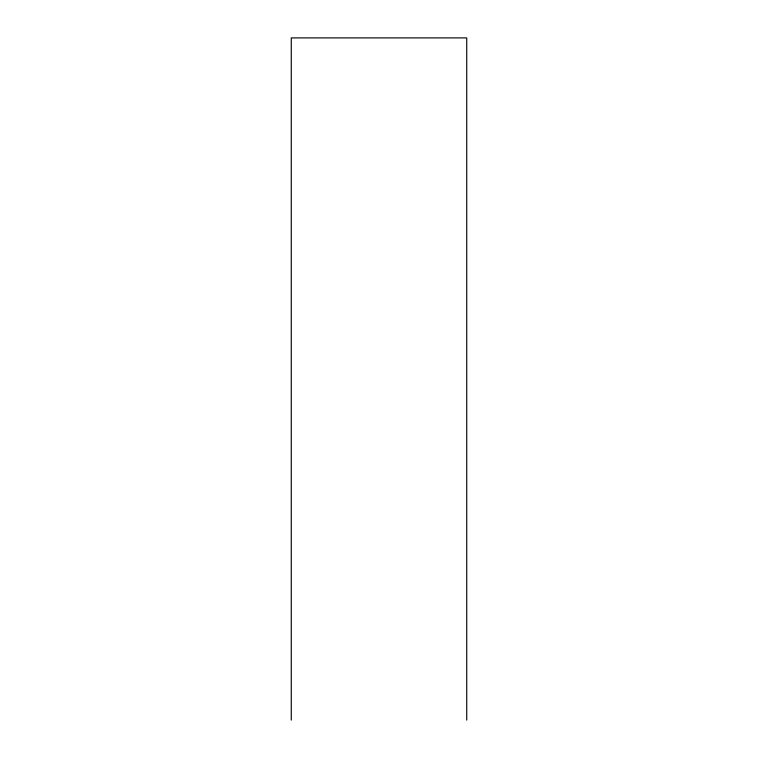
<?xml version="1.0" encoding="UTF-8"?>
<svg xmlns="http://www.w3.org/2000/svg" width="758" height="758" viewBox="0 0 758 758"><rect width="100%" height="100%" fill="white"/><g stroke="black" fill="none" stroke-linecap="round" stroke-linejoin="round"><path stroke-width="1.14" d="M466.729 720.1L466.729 37.9L291.271 37.9L291.271 720.1"/></g></svg>
